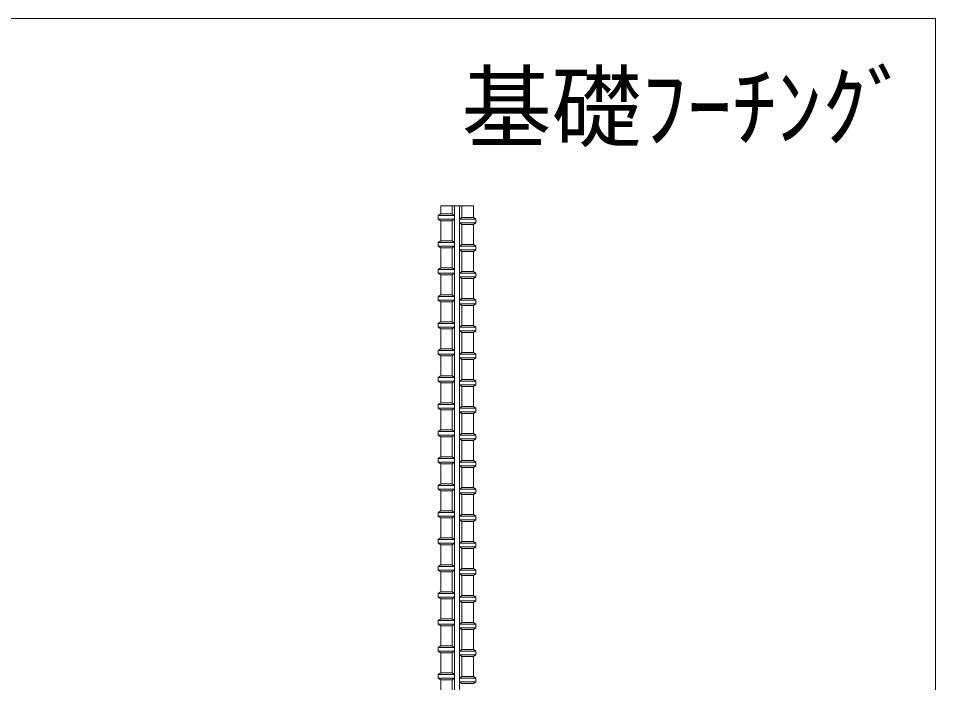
# Model space of a CAD drawing. Units: millimetres on the paper. Extents: x -269 to 150, y -163 to 142.
# Drawn here: x -111.64 to -81.09, y -28.63 to -6.52 of the extents above; entities that cross this region are included whole.
import ezdxf
from ezdxf.enums import TextEntityAlignment as Align

# ---------------------------------------------------------------- set-up
doc = ezdxf.new("R2010")
doc.units = ezdxf.units.MM
doc.layers.add('0-0_シート1', color=7, linetype='Continuous', lineweight=13)
doc.styles.add('ＭＳ ゴシック', font='')
doc.styles.get('ＭＳ ゴシック').set_extended_font_data('MS Gothic')

msp = doc.modelspace()

# ---------------------------------------------------------------- linework, layer by layer
at = {"layer": '0-0_シート1'}
for p, q in [((-129.094, -6.524), (-81.094, -6.524)), ((-81.094, -6.524), (-81.094, -45.919)), ((-97.578, -13.031), (-97.578, -12.768)), ((-97.578, -12.768), (-96.49, -12.768)), ((-97.194, -13.031), (-97.194, -12.768)), ((-97.114, -39.989), (-97.114, -12.768)), ((-96.954, -39.989), (-96.954, -12.768)), ((-96.874, -13.151), (-96.874, -12.768)), ((-96.49, -13.151), (-96.49, -12.768)), ((-97.658, -13.087), (-97.578, -13.031)), ((-97.658, -13.087), (-97.658, -13.207)), ((-97.114, -13.087), (-97.658, -13.087)), ((-97.114, -13.207), (-97.658, -13.207)), ((-97.578, -13.263), (-97.578, -13.93)), ((-97.194, -13.263), (-97.194, -13.93)), ((-96.954, -13.207), (-96.874, -13.151)), ((-96.954, -13.207), (-96.954, -13.327)), ((-96.41, -13.207), (-96.954, -13.207)), ((-96.41, -13.327), (-96.954, -13.327)), ((-96.874, -13.383), (-96.874, -14.05)), ((-96.49, -13.383), (-96.49, -14.05)), ((-97.658, -13.986), (-97.578, -13.93)), ((-97.658, -13.986), (-97.658, -14.106)), ((-97.114, -13.986), (-97.658, -13.986)), ((-96.954, -14.106), (-96.874, -14.05)), ((-97.114, -14.106), (-97.658, -14.106)), ((-97.578, -14.162), (-97.578, -14.828)), ((-97.194, -14.162), (-97.194, -14.828)), ((-96.954, -14.106), (-96.954, -14.226)), ((-96.41, -14.106), (-96.954, -14.106)), ((-96.41, -14.226), (-96.954, -14.226)), ((-96.874, -14.282), (-96.874, -14.949)), ((-96.49, -14.282), (-96.49, -14.949)), ((-97.658, -14.884), (-97.578, -14.828)), ((-97.658, -14.884), (-97.658, -15.004)), ((-97.114, -14.884), (-97.658, -14.884)), ((-96.954, -15.005), (-96.874, -14.949)), ((-97.114, -15.004), (-97.658, -15.004)), ((-97.578, -15.06), (-97.578, -15.727)), ((-97.194, -15.06), (-97.194, -15.727)), ((-96.954, -15.005), (-96.954, -15.125)), ((-96.41, -15.005), (-96.954, -15.005)), ((-96.41, -15.125), (-96.954, -15.125)), ((-96.874, -15.181), (-96.874, -15.847)), ((-96.49, -15.181), (-96.49, -15.847)), ((-97.658, -15.783), (-97.578, -15.727)), ((-97.658, -15.783), (-97.658, -15.903)), ((-97.114, -15.783), (-97.658, -15.783)), ((-96.954, -15.903), (-96.874, -15.847)), ((-97.114, -15.903), (-97.658, -15.903)), ((-97.578, -15.959), (-97.578, -16.625)), ((-97.194, -15.959), (-97.194, -16.625)), ((-96.954, -15.903), (-96.954, -16.023)), ((-96.41, -15.903), (-96.954, -15.903)), ((-96.41, -16.023), (-96.954, -16.023)), ((-96.874, -16.079), (-96.874, -16.746)), ((-96.49, -16.079), (-96.49, -16.746)), ((-97.658, -16.681), (-97.578, -16.625)), ((-97.658, -16.681), (-97.658, -16.802)), ((-97.114, -16.681), (-97.658, -16.681)), ((-97.114, -16.802), (-97.658, -16.802)), ((-96.954, -16.802), (-96.874, -16.746)), ((-96.954, -16.802), (-96.954, -16.922)), ((-96.41, -16.802), (-96.954, -16.802)), ((-97.578, -16.858), (-97.578, -17.524)), ((-97.194, -16.858), (-97.194, -17.524)), ((-96.41, -16.922), (-96.954, -16.922)), ((-96.874, -16.978), (-96.874, -17.645)), ((-96.49, -16.978), (-96.49, -17.645)), ((-97.658, -17.58), (-97.578, -17.524)), ((-97.658, -17.58), (-97.658, -17.7)), ((-97.114, -17.58), (-97.658, -17.58)), ((-97.114, -17.7), (-97.658, -17.7)), ((-96.954, -17.7), (-96.874, -17.645)), ((-96.954, -17.7), (-96.954, -17.82)), ((-96.41, -17.7), (-96.954, -17.7)), ((-97.578, -17.756), (-97.578, -18.423)), ((-97.194, -17.756), (-97.194, -18.423)), ((-96.41, -17.82), (-96.954, -17.82)), ((-96.874, -17.876), (-96.874, -18.543)), ((-96.49, -17.876), (-96.49, -18.543)), ((-97.658, -18.479), (-97.578, -18.423)), ((-97.658, -18.479), (-97.658, -18.599)), ((-97.114, -18.479), (-97.658, -18.479)), ((-97.114, -18.599), (-97.658, -18.599)), ((-96.954, -18.599), (-96.874, -18.543)), ((-96.954, -18.599), (-96.954, -18.719)), ((-96.41, -18.599), (-96.954, -18.599)), ((-97.578, -18.655), (-97.578, -19.321)), ((-97.194, -18.655), (-97.194, -19.321)), ((-96.41, -18.719), (-96.954, -18.719)), ((-96.874, -18.775), (-96.874, -19.442)), ((-96.49, -18.775), (-96.49, -19.442)), ((-97.658, -19.377), (-97.578, -19.321)), ((-97.658, -19.377), (-97.658, -19.497)), ((-97.114, -19.377), (-97.658, -19.377)), ((-97.114, -19.497), (-97.658, -19.497)), ((-96.954, -19.498), (-96.874, -19.442)), ((-96.954, -19.498), (-96.954, -19.618)), ((-96.41, -19.498), (-96.954, -19.498)), ((-97.578, -19.553), (-97.578, -20.22)), ((-97.194, -19.553), (-97.194, -20.22)), ((-96.41, -19.618), (-96.954, -19.618)), ((-96.874, -19.674), (-96.874, -20.34)), ((-96.49, -19.674), (-96.49, -20.34)), ((-97.658, -20.276), (-97.578, -20.22)), ((-97.658, -20.276), (-97.658, -20.396)), ((-97.114, -20.276), (-97.658, -20.276)), ((-97.114, -20.396), (-97.658, -20.396)), ((-97.578, -20.452), (-97.578, -21.119)), ((-97.194, -20.452), (-97.194, -21.119)), ((-96.954, -20.396), (-96.874, -20.34)), ((-96.954, -20.396), (-96.954, -20.516)), ((-96.41, -20.396), (-96.954, -20.396)), ((-96.41, -20.516), (-96.954, -20.516)), ((-96.874, -20.572), (-96.874, -21.239)), ((-96.49, -20.572), (-96.49, -21.239)), ((-97.658, -21.175), (-97.578, -21.119)), ((-97.658, -21.175), (-97.658, -21.295)), ((-97.114, -21.175), (-97.658, -21.175)), ((-97.114, -21.295), (-97.658, -21.295)), ((-97.578, -21.351), (-97.578, -22.017)), ((-97.194, -21.351), (-97.194, -22.017)), ((-96.954, -21.295), (-96.874, -21.239)), ((-96.954, -21.295), (-96.954, -21.415)), ((-96.41, -21.295), (-96.954, -21.295)), ((-96.41, -21.415), (-96.954, -21.415)), ((-96.874, -21.471), (-96.874, -22.138)), ((-96.49, -21.471), (-96.49, -22.138)), ((-97.658, -22.073), (-97.578, -22.017)), ((-97.658, -22.073), (-97.658, -22.193)), ((-97.114, -22.073), (-97.658, -22.073)), ((-97.114, -22.193), (-97.658, -22.193)), ((-97.578, -22.249), (-97.578, -22.916)), ((-97.194, -22.249), (-97.194, -22.916)), ((-96.954, -22.194), (-96.874, -22.138)), ((-96.954, -22.194), (-96.954, -22.314)), ((-96.41, -22.194), (-96.954, -22.194)), ((-96.41, -22.314), (-96.954, -22.314)), ((-96.874, -22.37), (-96.874, -23.036)), ((-96.49, -22.37), (-96.49, -23.036)), ((-97.658, -22.972), (-97.578, -22.916)), ((-97.658, -22.972), (-97.658, -23.092)), ((-97.114, -22.972), (-97.658, -22.972)), ((-97.114, -23.092), (-97.658, -23.092)), ((-97.578, -23.148), (-97.578, -23.814)), ((-97.194, -23.148), (-97.194, -23.814)), ((-96.954, -23.092), (-96.874, -23.036)), ((-96.954, -23.092), (-96.954, -23.212)), ((-96.41, -23.092), (-96.954, -23.092)), ((-96.41, -23.212), (-96.954, -23.212)), ((-96.874, -23.268), (-96.874, -23.935)), ((-96.49, -23.268), (-96.49, -23.935)), ((-97.658, -23.87), (-97.578, -23.814)), ((-97.658, -23.87), (-97.658, -23.99)), ((-97.114, -23.87), (-97.658, -23.87)), ((-97.114, -23.99), (-97.658, -23.99)), ((-97.578, -24.046), (-97.578, -24.713)), ((-97.194, -24.046), (-97.194, -24.713)), ((-96.954, -23.991), (-96.874, -23.935)), ((-96.954, -23.991), (-96.954, -24.111)), ((-96.41, -23.991), (-96.954, -23.991)), ((-96.41, -24.111), (-96.954, -24.111)), ((-96.874, -24.167), (-96.874, -24.833)), ((-96.49, -24.167), (-96.49, -24.833)), ((-97.658, -24.769), (-97.578, -24.713)), ((-97.658, -24.769), (-97.658, -24.889)), ((-97.114, -24.769), (-97.658, -24.769)), ((-97.114, -24.889), (-97.658, -24.889)), ((-97.578, -24.945), (-97.578, -25.612)), ((-97.194, -24.945), (-97.194, -25.612)), ((-96.954, -24.889), (-96.874, -24.833)), ((-96.954, -24.889), (-96.954, -25.009)), ((-96.41, -24.889), (-96.954, -24.889)), ((-96.41, -25.009), (-96.954, -25.009)), ((-96.874, -25.065), (-96.874, -25.732)), ((-96.49, -25.065), (-96.49, -25.732)), ((-97.658, -25.668), (-97.578, -25.612)), ((-97.658, -25.668), (-97.658, -25.788)), ((-97.114, -25.668), (-97.658, -25.668)), ((-97.114, -25.788), (-97.658, -25.788)), ((-97.578, -25.844), (-97.578, -26.51)), ((-97.194, -25.844), (-97.194, -26.51)), ((-96.954, -25.788), (-96.874, -25.732)), ((-96.954, -25.788), (-96.954, -25.908)), ((-96.41, -25.788), (-96.954, -25.788)), ((-96.41, -25.908), (-96.954, -25.908)), ((-96.874, -25.964), (-96.874, -26.631)), ((-96.49, -25.964), (-96.49, -26.631)), ((-97.658, -26.566), (-97.578, -26.51)), ((-97.658, -26.566), (-97.658, -26.686)), ((-97.114, -26.566), (-97.658, -26.566)), ((-97.114, -26.686), (-97.658, -26.686)), ((-97.578, -26.742), (-97.578, -27.409)), ((-97.194, -26.742), (-97.194, -27.409)), ((-96.954, -26.687), (-96.874, -26.631)), ((-96.954, -26.687), (-96.954, -26.807)), ((-96.41, -26.687), (-96.954, -26.687)), ((-96.41, -26.807), (-96.954, -26.807)), ((-96.874, -26.863), (-96.874, -27.529)), ((-96.49, -26.863), (-96.49, -27.529)), ((-97.658, -27.465), (-97.578, -27.409)), ((-97.658, -27.465), (-97.658, -27.585)), ((-97.114, -27.465), (-97.658, -27.465)), ((-97.114, -27.585), (-97.658, -27.585)), ((-97.578, -27.641), (-97.578, -28.307)), ((-97.194, -27.641), (-97.194, -28.307)), ((-96.954, -27.585), (-96.874, -27.529)), ((-96.954, -27.585), (-96.954, -27.705)), ((-96.41, -27.585), (-96.954, -27.585)), ((-96.41, -27.705), (-96.954, -27.705)), ((-96.874, -27.761), (-96.874, -28.428)), ((-96.49, -27.761), (-96.49, -28.428)), ((-97.658, -28.363), (-97.578, -28.307)), ((-97.658, -28.363), (-97.658, -28.484)), ((-97.114, -28.363), (-97.658, -28.363)), ((-97.114, -28.484), (-97.658, -28.484)), ((-97.578, -28.54), (-97.578, -29.206)), ((-97.194, -28.54), (-97.194, -29.206)), ((-96.954, -28.484), (-96.874, -28.428)), ((-96.954, -28.484), (-96.954, -28.604)), ((-96.41, -28.484), (-96.954, -28.484)), ((-96.41, -28.604), (-96.954, -28.604))]:
    msp.add_line(p, q, dxfattribs=at)
for points in [[(-97.114, -13.207), (-97.114, -13.087), (-97.194, -13.031), (-97.578, -13.031)], [(-97.114, -13.207), (-97.194, -13.263), (-97.578, -13.263), (-97.658, -13.207)], [(-96.41, -13.327), (-96.49, -13.383), (-96.874, -13.383), (-96.954, -13.327)], [(-96.41, -13.327), (-96.41, -13.207), (-96.49, -13.151), (-96.874, -13.151)], [(-97.114, -14.106), (-97.114, -13.986), (-97.194, -13.93), (-97.578, -13.93)], [(-96.41, -14.226), (-96.41, -14.106), (-96.49, -14.05), (-96.874, -14.05)], [(-97.114, -14.106), (-97.194, -14.162), (-97.578, -14.162), (-97.658, -14.106)], [(-96.41, -14.226), (-96.49, -14.282), (-96.874, -14.282), (-96.954, -14.226)], [(-97.114, -15.004), (-97.114, -14.884), (-97.194, -14.828), (-97.578, -14.828)], [(-96.41, -15.125), (-96.41, -15.005), (-96.49, -14.949), (-96.874, -14.949)], [(-97.114, -15.004), (-97.194, -15.06), (-97.578, -15.06), (-97.658, -15.004)], [(-96.41, -15.125), (-96.49, -15.181), (-96.874, -15.181), (-96.954, -15.125)], [(-97.114, -15.903), (-97.114, -15.783), (-97.194, -15.727), (-97.578, -15.727)], [(-96.41, -16.023), (-96.41, -15.903), (-96.49, -15.847), (-96.874, -15.847)], [(-97.114, -15.903), (-97.194, -15.959), (-97.578, -15.959), (-97.658, -15.903)], [(-96.41, -16.023), (-96.49, -16.079), (-96.874, -16.079), (-96.954, -16.023)], [(-97.114, -16.802), (-97.194, -16.858), (-97.578, -16.858), (-97.658, -16.802)], [(-97.114, -16.802), (-97.114, -16.681), (-97.194, -16.625), (-97.578, -16.625)], [(-96.41, -16.922), (-96.41, -16.802), (-96.49, -16.746), (-96.874, -16.746)], [(-96.41, -16.922), (-96.49, -16.978), (-96.874, -16.978), (-96.954, -16.922)], [(-97.114, -17.7), (-97.194, -17.756), (-97.578, -17.756), (-97.658, -17.7)], [(-97.114, -17.7), (-97.114, -17.58), (-97.194, -17.524), (-97.578, -17.524)], [(-96.41, -17.82), (-96.41, -17.7), (-96.49, -17.645), (-96.874, -17.645)], [(-96.41, -17.82), (-96.49, -17.876), (-96.874, -17.876), (-96.954, -17.82)], [(-97.114, -18.599), (-97.194, -18.655), (-97.578, -18.655), (-97.658, -18.599)], [(-97.114, -18.599), (-97.114, -18.479), (-97.194, -18.423), (-97.578, -18.423)], [(-96.41, -18.719), (-96.41, -18.599), (-96.49, -18.543), (-96.874, -18.543)], [(-96.41, -18.719), (-96.49, -18.775), (-96.874, -18.775), (-96.954, -18.719)], [(-97.114, -19.497), (-97.194, -19.553), (-97.578, -19.553), (-97.658, -19.497)], [(-97.114, -19.497), (-97.114, -19.377), (-97.194, -19.321), (-97.578, -19.321)], [(-96.41, -19.618), (-96.41, -19.498), (-96.49, -19.442), (-96.874, -19.442)], [(-96.41, -19.618), (-96.49, -19.674), (-96.874, -19.674), (-96.954, -19.618)], [(-97.114, -20.396), (-97.194, -20.452), (-97.578, -20.452), (-97.658, -20.396)], [(-97.114, -20.396), (-97.114, -20.276), (-97.194, -20.22), (-97.578, -20.22)], [(-96.41, -20.516), (-96.41, -20.396), (-96.49, -20.34), (-96.874, -20.34)], [(-96.41, -20.516), (-96.49, -20.572), (-96.874, -20.572), (-96.954, -20.516)], [(-97.114, -21.295), (-97.194, -21.351), (-97.578, -21.351), (-97.658, -21.295)], [(-97.114, -21.295), (-97.114, -21.175), (-97.194, -21.119), (-97.578, -21.119)], [(-96.41, -21.415), (-96.41, -21.295), (-96.49, -21.239), (-96.874, -21.239)], [(-96.41, -21.415), (-96.49, -21.471), (-96.874, -21.471), (-96.954, -21.415)], [(-97.114, -22.193), (-97.194, -22.249), (-97.578, -22.249), (-97.658, -22.193)], [(-97.114, -22.193), (-97.114, -22.073), (-97.194, -22.017), (-97.578, -22.017)], [(-96.41, -22.314), (-96.41, -22.194), (-96.49, -22.138), (-96.874, -22.138)], [(-96.41, -22.314), (-96.49, -22.37), (-96.874, -22.37), (-96.954, -22.314)], [(-97.114, -23.092), (-97.194, -23.148), (-97.578, -23.148), (-97.658, -23.092)], [(-97.114, -23.092), (-97.114, -22.972), (-97.194, -22.916), (-97.578, -22.916)], [(-96.41, -23.212), (-96.49, -23.268), (-96.874, -23.268), (-96.954, -23.212)], [(-96.41, -23.212), (-96.41, -23.092), (-96.49, -23.036), (-96.874, -23.036)], [(-97.114, -23.99), (-97.114, -23.87), (-97.194, -23.814), (-97.578, -23.814)], [(-97.114, -23.99), (-97.194, -24.046), (-97.578, -24.046), (-97.658, -23.99)], [(-96.41, -24.111), (-96.49, -24.167), (-96.874, -24.167), (-96.954, -24.111)], [(-96.41, -24.111), (-96.41, -23.991), (-96.49, -23.935), (-96.874, -23.935)], [(-97.114, -24.889), (-97.114, -24.769), (-97.194, -24.713), (-97.578, -24.713)], [(-97.114, -24.889), (-97.194, -24.945), (-97.578, -24.945), (-97.658, -24.889)], [(-96.41, -25.009), (-96.49, -25.065), (-96.874, -25.065), (-96.954, -25.009)], [(-96.41, -25.009), (-96.41, -24.889), (-96.49, -24.833), (-96.874, -24.833)], [(-97.114, -25.788), (-97.114, -25.668), (-97.194, -25.612), (-97.578, -25.612)], [(-97.114, -25.788), (-97.194, -25.844), (-97.578, -25.844), (-97.658, -25.788)], [(-96.41, -25.908), (-96.49, -25.964), (-96.874, -25.964), (-96.954, -25.908)], [(-96.41, -25.908), (-96.41, -25.788), (-96.49, -25.732), (-96.874, -25.732)], [(-97.114, -26.686), (-97.114, -26.566), (-97.194, -26.51), (-97.578, -26.51)], [(-97.114, -26.686), (-97.194, -26.742), (-97.578, -26.742), (-97.658, -26.686)], [(-96.41, -26.807), (-96.49, -26.863), (-96.874, -26.863), (-96.954, -26.807)], [(-96.41, -26.807), (-96.41, -26.687), (-96.49, -26.631), (-96.874, -26.631)], [(-97.114, -27.585), (-97.114, -27.465), (-97.194, -27.409), (-97.578, -27.409)], [(-97.114, -27.585), (-97.194, -27.641), (-97.578, -27.641), (-97.658, -27.585)], [(-96.41, -27.705), (-96.49, -27.761), (-96.874, -27.761), (-96.954, -27.705)], [(-96.41, -27.705), (-96.41, -27.585), (-96.49, -27.529), (-96.874, -27.529)], [(-97.114, -28.484), (-97.114, -28.363), (-97.194, -28.307), (-97.578, -28.307)], [(-97.114, -28.484), (-97.194, -28.54), (-97.578, -28.54), (-97.658, -28.484)], [(-96.41, -28.604), (-96.49, -28.66), (-96.874, -28.66), (-96.954, -28.604)], [(-96.41, -28.604), (-96.41, -28.484), (-96.49, -28.428), (-96.874, -28.428)]]:
    msp.add_lwpolyline(points, dxfattribs=at)

# ---------------------------------------------------------------- texts
at = {"layer": '0-0_シート1', "style": 'ＭＳ ゴシック'}
msp.add_text('基礎ﾌｰﾁﾝｸﾞ', height=2.199, dxfattribs=at).set_placement((-96.883, -11.235), align=Align.BOTTOM_LEFT)

doc.saveas('drawing.dxf')
